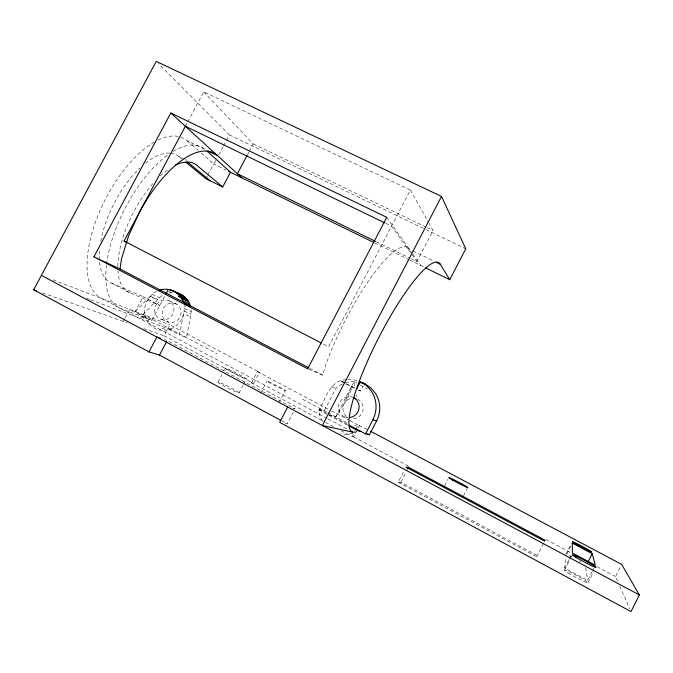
<?xml version="1.0" encoding="UTF-8"?>
<svg xmlns="http://www.w3.org/2000/svg" width="673" height="673" viewBox="0 0 673 673"><rect width="100%" height="100%" fill="white"/><g stroke="black" fill="none" stroke-linecap="round" stroke-linejoin="round"><path stroke-width="0.5" stroke-dasharray="3.37 2.52" d="M191.098 309.715L191.098 314.131L186.438 337.552L179.388 334.952L184.141 311.111L184.082 305.727L185.824 306.501M592.164 571.486L587.655 580.412L564.706 568.079L565.572 558.186M308.596 369.199L322.762 375.139L325.682 365.33A94.43 21.982 -63 0 1 371.462 276.872A94.43 21.982 -63 0 1 409.26 249.086M328.861 415.014L335.76 416.856C342.027 407.039 349.161 398.029 352.156 386.596M351.895 386.462L343.651 404.734A10.347 10.087 -69.6 0 0 346.923 416.78M398.223 482.272L536.701 556.756L537.273 555.545L400.915 482.23L398.223 482.272L404.187 470.705M617.629 581.295L615.534 576.568L620.725 566.254M592.61 570.595L593.965 567.911M588.042 582.835L593.578 571.865M536.701 556.756L544.154 541.984M565.892 554.409L571.419 543.473M566.691 554.342L571.411 545.012M564.706 568.079L569.19 559.204M569.644 558.312L570.99 555.646M564.529 570.199L570.048 559.28M570.511 558.371L571.89 555.646M444.693 485.713L447.957 479.369M463.579 495.791L467.314 488.505M400.915 482.23L406.181 472M358.145 389.978L360.585 390.996L362.924 386.487M335.76 416.856L354.116 381.532L356.757 383.021M411.211 258.836L416.856 261.595L433.033 230.452L429.012 223.268M341.068 430.67L352.156 436.584L355.378 430.367M355.84 429.483L358.137 425.042L367.912 429.828M352.156 436.584L353.628 436.878L356.379 431.586M358.204 428.053L359.575 425.412M285.318 423.435L287.194 423.805L293.613 411.506M187.784 121.737L203.726 91.873L410.395 190.055L328.626 346.78L322.089 343.407M347.478 424.284L319.507 409.42C325.875 397.491 330.317 379.774 346.923 379.69M342.397 384.064L338.99 385.713L335.886 388.371L324.243 410.74L319.507 409.42M251.492 382.878L257.397 371.614L259.467 372.32L253.595 383.517L251.492 382.878L324.445 421.803M260.611 393.276L266.996 381.086M278.975 402.698L285.344 390.517A10.322 0.513 27.1 0 0 271.892 383.114A10.322 0.513 27.1 0 0 271.261 383.778A10.322 0.513 27.1 0 0 285.344 390.517M217.976 382.096L221.888 374.651M223.848 370.932L225.32 368.139M239.066 392.906A11.87 0.841 26.9 0 0 224.033 384.401A11.87 0.841 26.9 0 0 222.427 385.208A11.87 0.841 26.9 0 0 239.066 392.906L242.97 385.469M243.458 384.544L246.385 378.966A11.87 0.665 27 0 0 231.302 370.579A11.87 0.665 27 0 0 229.838 371.126A11.87 0.665 27 0 0 246.385 378.966M106.485 265.069A90.342 40.044 -62.8 0 0 120.862 308.571L151.913 320.348L165.02 295.649M247.462 154.765L248.901 152.048M249.38 151.147L253.216 143.913L203.726 91.873M143.753 328.617L164.136 335.81L169.941 324.857L259.467 372.32M123.378 321.425L124.85 318.649M125.346 317.723L129.78 309.387L146.621 318.346M151.913 320.348L135.256 311.498L143.147 296.65L159.821 305.441L129.662 292.696L111.895 283.316A71.893 33.162 -62.8 0 1 99.511 261.208M205.871 178.656L207.334 175.905M207.822 174.988L213.669 163.993L225.825 169.941M215.755 160.46L213.812 164.119L201.336 153.141M218.666 154.975L223.041 146.748M223.529 145.839L225.96 141.263M226.439 140.354L229.358 134.869L158.458 63.632M185.369 126.263L187.296 122.637M156.59 291.308A20.905 19.576 -61.2 0 0 152.132 294.286L147.084 300.638A20.905 19.576 -61.2 0 0 145.208 316.327L146.058 318.817L147.37 318.051L148.531 320.39L147.219 321.147A20.905 19.576 -61.2 0 0 167.114 330.014L169.672 329.316A20.905 19.576 -61.2 0 0 183.662 313.786L190.627 316.764M143.029 314.493L159.61 297.584A20.535 19.256 -61.3 0 1 163.985 294.665M135.256 311.498L149.894 296.574L157.406 299.83M353.863 432.916L358.229 430.838M345.291 382.668L352.122 381.381L357.069 381.768M168.889 292.965L173.979 292.612M347.916 379.496L354.949 380.052L359.424 381.667M293.167 408.41L294.984 408.873L167.173 340.614L164.355 339.646M344.929 416.881L347.504 417.596A10.549 10.272 -69.3 0 1 338.83 404.616A10.549 10.272 -69.3 0 1 352.66 397.247M322.552 421.306A28.148 27.391 -69.2 0 1 319.625 414.686L318.876 409.916L322.148 410.824M42.525 292.898L127.256 322.796M161.991 328.121L167.114 330.014M86.708 298.316L89.644 299.418M90.628 299.779L173.878 330.897M140.699 316.79L146.058 318.817M53.142 279.884L169.941 324.857M331.377 386.622L335.886 388.371M161.57 319.448L168.915 322.317M111.895 283.316L143.147 296.65M340.959 380.817L343.558 381.928M150.205 296.187L157.709 299.451M184.141 311.111L191.098 314.131M184.284 308.402L191.233 311.473M152.132 294.286L159.61 297.584M169.386 300.957L176.578 304.154A9.952 9.329 -61.3 0 1 176.158 321.13A9.952 9.329 -61.3 0 1 162.168 313.063A9.952 9.329 -61.3 0 1 176.578 304.154M168.704 291.342L171.43 292.62M253.216 143.913L426.413 227.264M427.355 227.718L433.033 230.452M229.358 134.869L425.1 229.182M426.051 229.636L465.766 248.774M385.881 223.428L391.551 226.178L416.856 261.595M157.995 140.127A89.98 41.549 -62.8 0 1 187.464 140.943L205.425 149.7A90.342 40.044 -62.8 0 0 173.188 151.366M407.207 248.093L412.069 250.457M413.012 250.92L433.648 260.981M376.451 241.817L410.278 258.373M374.777 242.97L408.696 259.585M409.638 260.047L424.663 267.408M170.749 153.183A71.893 33.162 -62.8 0 1 178.833 156.447L183.561 158.778M185.327 159.644L187.086 160.511M358.768 390.054L360.585 390.996M345.039 383.29L340.622 380.977L355.151 388.161L354.116 381.532M345.922 383.753L356.522 389.297M356.623 426.001L354.923 425.1M309.74 368.324L322.762 375.139M257.397 371.614L330.409 410.337M331.335 410.824L348.9 420.137M349.817 420.625L358.137 425.042M142.903 314.442L217.101 353.83M302.547 399.215L326.901 412.145M327.785 412.616L347.596 423.14M169.091 329.476L179.388 334.952M318.876 409.916L328.071 414.804M328.988 415.291L347.26 425.008M327.179 418.421L103.104 299.115A89.98 41.549 -62.8 0 1 93.917 226.624A89.98 41.549 -62.8 0 1 154.31 142.087M328.104 418.917L348.454 429.753M164.136 335.81L253.595 383.517M353.628 436.878L410.084 466.986M546.131 539.544L571.116 552.87M597.027 566.691L615.534 576.568M325.37 422.299L333.682 426.732M281.642 420.818L287.194 423.805M360.282 384.998L367.475 389.053M178.833 156.447L182.013 159.064M187.464 140.943L198.257 150.432M386.748 217.329L412.179 253.216M412.759 254.041L420.945 265.591M410.395 190.055L428.508 222.376M619.724 586.032L629.751 608.754M356.202 394.933L356.505 396.868M585.737 567.785L587.655 580.412M569.122 555.604A11.012 0.681 28.2 0 1 571.192 556.596M579.318 560.92A11.012 0.681 28.2 0 1 580.807 561.778M352.879 433.219A28.148 27.391 -69.2 0 1 340.588 433.799M357.607 399.165A10.347 10.087 -69.6 0 1 351.786 418.707M346.797 400.427A10.347 10.087 -69.6 0 1 351.609 398.256M106.612 264.035A90.342 40.044 -62.8 0 1 167.964 154.824M99.427 260.14A71.893 33.162 -62.8 0 1 99.705 248.69M100.74 241.38A71.893 33.162 -62.8 0 1 139.959 167.93M145.301 163.278A71.893 33.162 -62.8 0 1 169.823 153.099M129.662 292.696A72.179 31.959 -62.8 0 1 117.977 270.891M117.859 266.533A72.179 31.959 -62.8 0 1 153.2 183.233M160.325 175.905A72.179 31.959 -62.8 0 1 169.571 168.528M156.944 303.927L156.144 304.987A10.129 9.481 -61.2 0 0 154.967 312.575L155.858 314.956A10.129 9.481 -61.2 0 0 167.375 319.036A10.129 9.481 -61.2 0 0 173.878 307.746A10.129 9.481 -61.2 0 0 164.607 299.771L160.94 300.713A7.588 7.1 -61.1 0 0 156.944 303.927M568.096 572.933A13.359 0.993 28.5 0 0 587.689 582.936A13.359 0.993 28.5 0 0 573.076 573.716A13.359 0.993 28.5 0 0 568.096 572.933"/><path stroke-width="1.01" d="M308.814 367.837L120.021 268.973L121.493 258.903L128.585 235.962L139.21 212.718A90.586 39.026 -62.8 0 1 217.48 155.581L208.209 151.055M370.688 431.3L621.667 564.386L639.35 594.966L631.013 611.597L279.699 422.324L287.699 407.005M587.958 562.132L592.215 553.694L572.353 543.145L572.336 552.987L595.311 565.236L592.215 553.694M407.619 469.207L408.578 467.348L545.071 540.175L544.625 541.142L406.012 467.146L408.578 467.348M349.279 425.243L365.54 433.875L372.859 419.75A27.786 27.055 -69.4 0 0 361.586 382.441L360.324 381.986L356.522 389.297M365.54 433.875L369.452 434.75L376.628 420.886A27.256 26.567 -69.6 0 0 375.669 393.663L371.218 388.271L365.548 384.266L361.586 382.441M425.597 267.862L449.749 279.699L465.766 248.774L441.522 196.432L156.237 61.403L33.65 289.769L148.977 351.903L159.509 355.083L280.717 420.314M441.522 196.432L322.35 425.529L353.081 432.209A95.053 19.08 -63 0 1 379.799 335.6A95.053 19.08 -63 0 1 440.218 264.186L436.457 262.352M165.962 293.874L168.317 289.432M185.992 162.328L205.871 178.656L222.687 186.959L230.503 172.238L206.948 151.063M246.983 155.665L237.392 173.752L375.509 241.355M148.977 351.903L156.843 337.064L160.595 338.351M178.917 296.414L179.405 295.489L186.429 298.778L185.941 299.695L187.927 300.73L178.917 296.414L180.928 297.474M159.509 355.083L166.694 341.514M93.917 256.808L170.833 112.997L386.748 217.329L307.654 368.804L93.917 256.808L120.021 268.973M126.6 242.389L124.084 241.052L185.369 126.263L384.931 222.973M159.038 290.282C164.742 288.28 171.363 289.079 176.301 292.62C182.913 294.606 188.793 299.392 190.501 306.282M361.014 431.477L358.229 430.838L349.094 425.975M178.917 293.63L169.31 289.567M372.859 419.75L376.628 420.886M33.65 289.769L36.611 290.812M359.912 382.239L365.548 384.266M179.691 293.966L183.367 295.96M184.41 303.515L189.635 305.887M360.324 381.986L364.303 383.82M176.301 292.62L180.019 296.154L182.677 300.621L189.643 303.826M181.491 298.29L188.482 301.538M180.019 296.154L187.027 299.435M178.278 294.252L185.319 297.567M171.775 290.256L181.946 295.085M228.803 171.464L373.835 242.507M124.084 241.052L321.156 342.919M367.635 433.782L369.452 434.75M351.23 431.225L353.081 432.209M41.39 275.35L639.35 594.966M187.616 162.117L210.304 180.844M222.687 186.959L196.785 165.28A72.179 31.959 -62.8 0 0 175.746 165.003M170.833 112.997L241.927 177.891M440.218 264.186L449.749 279.699M182.677 300.621L183.258 302.286M354.25 398.18A10.347 10.087 -69.6 0 1 355.975 398.525M353.476 397.608A10.549 10.272 -69.3 0 1 350.229 417.462M452.693 480.127A10.743 0.547 27.7 0 0 467.777 487.589A10.743 0.547 27.7 0 0 454.485 480A10.743 0.547 27.7 0 0 452.693 480.127M576.887 544.617A11.004 0.538 28.1 0 0 591.744 552.02A11.004 0.538 28.1 0 0 577.493 543.885A11.004 0.538 28.1 0 0 576.887 544.617M575.979 557.328A13.351 0.791 28.2 0 0 595.546 567.347A13.351 0.791 28.2 0 0 580.816 558.405A13.351 0.791 28.2 0 0 575.979 557.328"/></g></svg>
